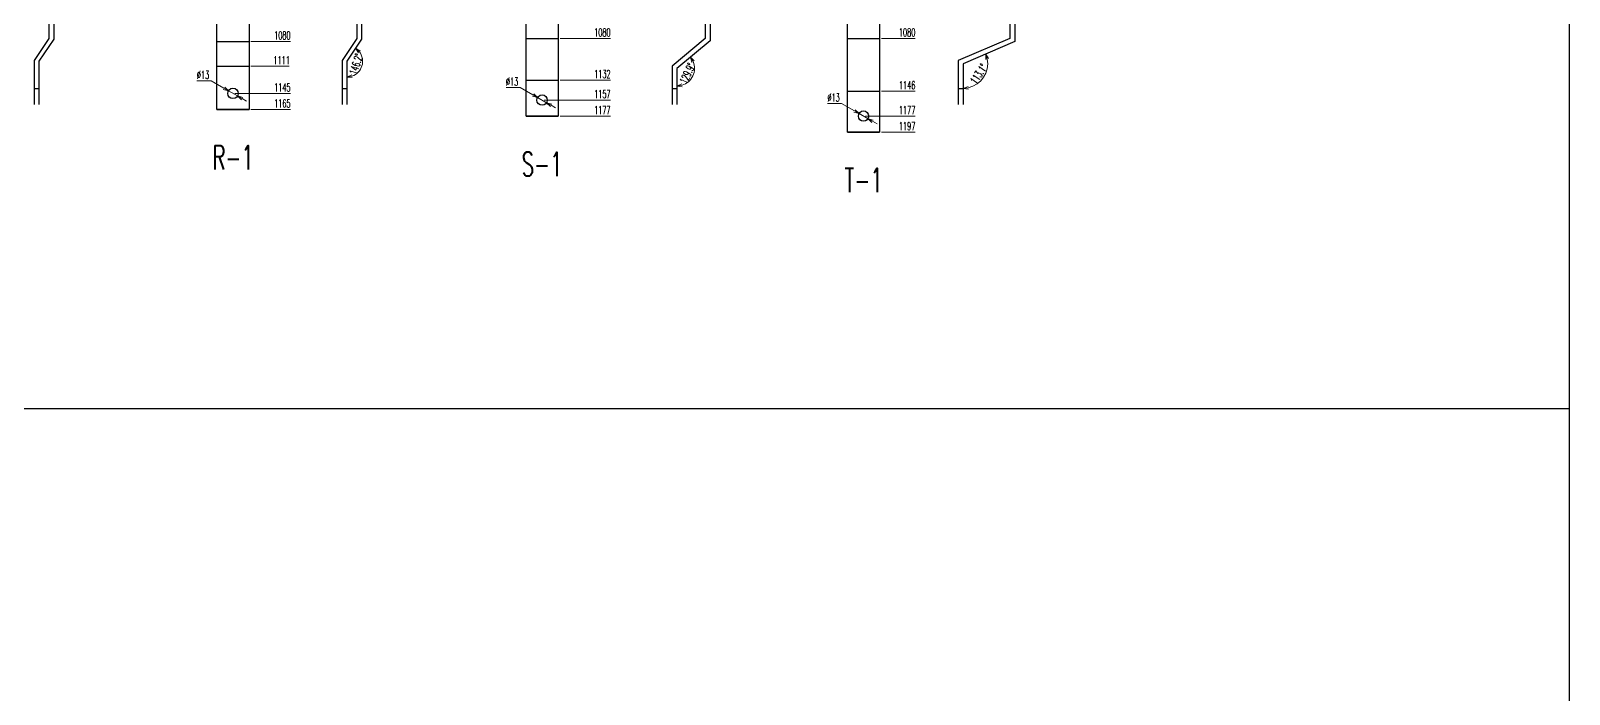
# Model space of a CAD drawing. Header units: millimetres. Extents: x 173893 to 258446, y -176540 to -123824.
# Drawn here: x 194427 to 196349, y -169350 to -168520 of the extents above; entities that cross this region are included whole.
import ezdxf
from ezdxf.enums import TextEntityAlignment as Align

# ---------------------------------------------------------------- set-up
doc = ezdxf.new("R2010")
doc.units = ezdxf.units.MM
doc.header["$LTSCALE"] = 3
doc.layers.add('@.DM. NÉT CHÍNH', color=7, linetype='Continuous')
doc.styles.add('Ann_w01', font='romans.shx', dxfattribs={"width": 0.6, "bigfont": 'chineset.shx'})
doc.dimstyles.new('Dim 01_SC05', dxfattribs={"dimscale": 5, "dimtxt": 2, "dimasz": 1.3, "dimexe": 0.5, "dimexo": 0.5, "dimgap": 0.5, "dimtad": 1, "dimtoh": 1, "dimdec": 1, "dimzin": 12, "dimdsep": 46, "dimtxsty": 'Ann_w01', "dimblk": 'OPEN30', "dimcen": 1.5, "dimclrd": 6, "dimclre": 6, "dimclrt": 3, "dimadec": 1, "dimazin": 3, "dimtm": 1e-09, "dimtfac": 1, "dimtdec": 1, "dimtmove": 0, "dimatfit": 3, "dimldrblk": 'OPEN30', "dimfxl": 1, "dimtolj": 1, "dimlwd": 20, "dimlwe": 20, "dimarcsym": 0})

# ---------------------------------------------------------------- blocks, each defined once
blk = doc.blocks.new('*D811')
at = {"layer": '@.DM. NÉT CHÍNH', "color": 6, "linetype": 'Continuous', "lineweight": 20, "transparency": 16777216}
blk.add_line((194702.1, -168618.7), (194751.4, -168618.7), dxfattribs=at)
at = {"layer": 'Defpoints', "color": 0, "linetype": 'Continuous', "transparency": 16777216}
for p in [(194679.6, -167453.7), (194699.6, -168618.7), (194728.6, -168618.7)]:
    blk.add_point(p, dxfattribs=at)
at = {"layer": '@.DM. NÉT CHÍNH', "color": 3, "linetype": 'Continuous', "transparency": 16777216, "insert": (194741.3, -168611.2), "char_height": 10, "attachment_point": 5, "style": 'Ann_w01'}
blk.add_mtext('\\A1;1165', dxfattribs=at)
blk = doc.blocks.new('_Open30')
at = {"color": 0, "linetype": 'ByBlock', "lineweight": -2}
for p, q in [((-1, 0.27), (0, 0)), ((0, 0), (-1, -0.27)), ((0, 0), (-1, 0))]:
    blk.add_line(p, q, dxfattribs=at)
blk = doc.blocks.new('*D812')
at = {"layer": '@.DM. NÉT CHÍNH', "color": 6, "linetype": 'Continuous', "lineweight": 20, "transparency": 16777216}
blk.add_line((194682.1, -168598.7), (194751.4, -168598.7), dxfattribs=at)
at = {"layer": 'Defpoints', "color": 0, "linetype": 'Continuous', "transparency": 16777216}
for p in [(194679.6, -167453.7), (194679.6, -168598.7), (194728.6, -168598.7)]:
    blk.add_point(p, dxfattribs=at)
at = {"layer": '@.DM. NÉT CHÍNH', "color": 3, "linetype": 'Continuous', "transparency": 16777216, "insert": (194741.3, -168591.2), "char_height": 10, "attachment_point": 5, "style": 'Ann_w01'}
blk.add_mtext('\\A1;1145', dxfattribs=at)
blk = doc.blocks.new('*D813')
at = {"layer": '@.DM. NÉT CHÍNH', "color": 6, "linetype": 'Continuous', "lineweight": 20, "transparency": 16777216}
blk.add_line((194702.1, -168564.7), (194749.7, -168564.7), dxfattribs=at)
at = {"layer": 'Defpoints', "color": 0, "linetype": 'Continuous', "transparency": 16777216}
for p in [(194679.6, -167453.7), (194699.6, -168564.7), (194728.6, -168564.7)]:
    blk.add_point(p, dxfattribs=at)
at = {"layer": '@.DM. NÉT CHÍNH', "color": 3, "linetype": 'Continuous', "transparency": 16777216, "insert": (194740.4, -168557.2), "char_height": 10, "attachment_point": 5, "style": 'Ann_w01'}
blk.add_mtext('\\A1;1111', dxfattribs=at)
blk = doc.blocks.new('*D814')
at = {"layer": '@.DM. NÉT CHÍNH', "color": 6, "linetype": 'Continuous', "lineweight": 20, "transparency": 16777216}
blk.add_line((194702.1, -168533.7), (194751.4, -168533.7), dxfattribs=at)
at = {"layer": 'Defpoints', "color": 0, "linetype": 'Continuous', "transparency": 16777216}
for p in [(194679.6, -167453.7), (194699.6, -168533.7), (194728.6, -168533.7)]:
    blk.add_point(p, dxfattribs=at)
at = {"layer": '@.DM. NÉT CHÍNH', "color": 3, "linetype": 'Continuous', "transparency": 16777216, "insert": (194741.3, -168526.2), "char_height": 10, "attachment_point": 5, "style": 'Ann_w01'}
blk.add_mtext('\\A1;1080', dxfattribs=at)
blk = doc.blocks.new('*D828')
at = {"layer": '@.DM. NÉT CHÍNH', "color": 6, "linetype": 'Continuous', "lineweight": 20, "transparency": 16777216}
blk.add_line((195088.3, -168627), (195151.4, -168627), dxfattribs=at)
at = {"layer": 'Defpoints', "color": 0, "linetype": 'Continuous', "transparency": 16777216}
for p in [(195065.8, -167450), (195085.8, -168627), (195128.6, -168627)]:
    blk.add_point(p, dxfattribs=at)
at = {"layer": '@.DM. NÉT CHÍNH', "color": 3, "linetype": 'Continuous', "transparency": 16777216, "insert": (195141.2, -168619.5), "char_height": 10, "attachment_point": 5, "style": 'Ann_w01'}
blk.add_mtext('\\A1;1177', dxfattribs=at)
blk = doc.blocks.new('*D829')
at = {"layer": '@.DM. NÉT CHÍNH', "color": 6, "linetype": 'Continuous', "lineweight": 20, "transparency": 16777216}
blk.add_line((195068.3, -168607), (195151.4, -168607), dxfattribs=at)
at = {"layer": 'Defpoints', "color": 0, "linetype": 'Continuous', "transparency": 16777216}
for p in [(195065.8, -167450), (195065.8, -168607), (195128.6, -168607)]:
    blk.add_point(p, dxfattribs=at)
at = {"layer": '@.DM. NÉT CHÍNH', "color": 3, "linetype": 'Continuous', "transparency": 16777216, "insert": (195141.2, -168599.5), "char_height": 10, "attachment_point": 5, "style": 'Ann_w01'}
blk.add_mtext('\\A1;1157', dxfattribs=at)
blk = doc.blocks.new('*D830')
at = {"layer": '@.DM. NÉT CHÍNH', "color": 6, "linetype": 'Continuous', "lineweight": 20, "transparency": 16777216}
blk.add_line((195088.3, -168582), (195151.4, -168582), dxfattribs=at)
at = {"layer": 'Defpoints', "color": 0, "linetype": 'Continuous', "transparency": 16777216}
for p in [(195065.8, -167450), (195085.8, -168582), (195128.6, -168582)]:
    blk.add_point(p, dxfattribs=at)
at = {"layer": '@.DM. NÉT CHÍNH', "color": 3, "linetype": 'Continuous', "transparency": 16777216, "insert": (195141.2, -168574.5), "char_height": 10, "attachment_point": 5, "style": 'Ann_w01'}
blk.add_mtext('\\A1;1132', dxfattribs=at)
blk = doc.blocks.new('*D831')
at = {"layer": '@.DM. NÉT CHÍNH', "color": 6, "linetype": 'Continuous', "lineweight": 20, "transparency": 16777216}
blk.add_line((195088.3, -168530), (195151.4, -168530), dxfattribs=at)
at = {"layer": 'Defpoints', "color": 0, "linetype": 'Continuous', "transparency": 16777216}
for p in [(195065.8, -167450), (195085.8, -168530), (195128.6, -168530)]:
    blk.add_point(p, dxfattribs=at)
at = {"layer": '@.DM. NÉT CHÍNH', "color": 3, "linetype": 'Continuous', "transparency": 16777216, "insert": (195141.2, -168522.5), "char_height": 10, "attachment_point": 5, "style": 'Ann_w01'}
blk.add_mtext('\\A1;1080', dxfattribs=at)
blk = doc.blocks.new('*D845')
at = {"layer": '@.DM. NÉT CHÍNH', "color": 6, "linetype": 'Continuous', "lineweight": 20, "transparency": 16777216}
blk.add_line((195490, -168647), (195532.1, -168647), dxfattribs=at)
at = {"layer": 'Defpoints', "color": 0, "linetype": 'Continuous', "transparency": 16777216}
for p in [(195467.5, -167450), (195487.5, -168647), (195509.3, -168647)]:
    blk.add_point(p, dxfattribs=at)
at = {"layer": '@.DM. NÉT CHÍNH', "color": 3, "linetype": 'Continuous', "transparency": 16777216, "insert": (195522, -168639.5), "char_height": 10, "attachment_point": 5, "style": 'Ann_w01'}
blk.add_mtext('\\A1;1197', dxfattribs=at)
blk = doc.blocks.new('*D846')
at = {"layer": '@.DM. NÉT CHÍNH', "color": 6, "linetype": 'Continuous', "lineweight": 20, "transparency": 16777216}
blk.add_line((195470, -168627), (195532.1, -168627), dxfattribs=at)
at = {"layer": 'Defpoints', "color": 0, "linetype": 'Continuous', "transparency": 16777216}
for p in [(195467.5, -167450), (195467.5, -168627), (195509.3, -168627)]:
    blk.add_point(p, dxfattribs=at)
at = {"layer": '@.DM. NÉT CHÍNH', "color": 3, "linetype": 'Continuous', "transparency": 16777216, "insert": (195522, -168619.5), "char_height": 10, "attachment_point": 5, "style": 'Ann_w01'}
blk.add_mtext('\\A1;1177', dxfattribs=at)
blk = doc.blocks.new('*D847')
at = {"layer": '@.DM. NÉT CHÍNH', "color": 6, "linetype": 'Continuous', "lineweight": 20, "transparency": 16777216}
blk.add_line((195490, -168596), (195532.1, -168596), dxfattribs=at)
at = {"layer": 'Defpoints', "color": 0, "linetype": 'Continuous', "transparency": 16777216}
for p in [(195467.5, -167450), (195487.5, -168596), (195509.3, -168596)]:
    blk.add_point(p, dxfattribs=at)
at = {"layer": '@.DM. NÉT CHÍNH', "color": 3, "linetype": 'Continuous', "transparency": 16777216, "insert": (195522, -168588.5), "char_height": 10, "attachment_point": 5, "style": 'Ann_w01'}
blk.add_mtext('\\A1;1146', dxfattribs=at)
blk = doc.blocks.new('*D848')
at = {"layer": '@.DM. NÉT CHÍNH', "color": 6, "linetype": 'Continuous', "lineweight": 20, "transparency": 16777216}
blk.add_line((195490, -168530), (195532.1, -168530), dxfattribs=at)
at = {"layer": 'Defpoints', "color": 0, "linetype": 'Continuous', "transparency": 16777216}
for p in [(195467.5, -167450), (195487.5, -168530), (195509.3, -168530)]:
    blk.add_point(p, dxfattribs=at)
at = {"layer": '@.DM. NÉT CHÍNH', "color": 3, "linetype": 'Continuous', "transparency": 16777216, "insert": (195522, -168522.5), "char_height": 10, "attachment_point": 5, "style": 'Ann_w01'}
blk.add_mtext('\\A1;1080', dxfattribs=at)
blk = doc.blocks.new('*D896')
at = {"layer": '@.DM. NÉT CHÍNH', "color": 6, "linetype": 'Continuous', "lineweight": 20, "transparency": 16777216}
for p, q in [((195422.6, -168611.4), (195440.2, -168611.4)), ((195440.2, -168611.4), (195456.3, -168620.6)), ((195473.2, -168630.3), (195461.9, -168623.8)), ((195478.8, -168633.5), (195484.5, -168636.7))]:
    blk.add_line(p, q, dxfattribs=at)
at = {"layer": 'Defpoints', "color": 0, "linetype": 'Continuous', "transparency": 16777216}
for p in [(195461.9, -168623.8), (195473.2, -168630.3)]:
    blk.add_point(p, dxfattribs=at)
at = {"layer": '@.DM. NÉT CHÍNH', "color": 6, "linetype": 'Continuous', "lineweight": 20, "transparency": 16777216, "xscale": 6.5, "yscale": 6.5, "zscale": 6.5}
for p, rotation in [((195461.9, -168623.8), 330.1978940662243), ((195473.2, -168630.3), 150.1978940662243)]:
    blk.add_blockref('_Open30', p, dxfattribs=dict(at, rotation=rotation))
at = {"layer": '@.DM. NÉT CHÍNH', "color": 3, "linetype": 'Continuous', "transparency": 16777216, "insert": (195430.1, -168603.9), "char_height": 10, "attachment_point": 5, "style": 'Ann_w01'}
blk.add_mtext('\\A1;∅13', dxfattribs=at)
blk = doc.blocks.new('*D898')
at = {"layer": '@.DM. NÉT CHÍNH', "color": 6, "linetype": 'Continuous', "lineweight": 20, "transparency": 16777216}
for p, q in [((195020.9, -168591.4), (195038.5, -168591.4)), ((195038.5, -168591.4), (195054.5, -168600.6)), ((195071.5, -168610.3), (195060.2, -168603.8)), ((195077.1, -168613.5), (195082.7, -168616.7))]:
    blk.add_line(p, q, dxfattribs=at)
at = {"layer": 'Defpoints', "color": 0, "linetype": 'Continuous', "transparency": 16777216}
for p in [(195060.2, -168603.8), (195071.5, -168610.3)]:
    blk.add_point(p, dxfattribs=at)
at = {"layer": '@.DM. NÉT CHÍNH', "color": 6, "linetype": 'Continuous', "lineweight": 20, "transparency": 16777216, "xscale": 6.5, "yscale": 6.5, "zscale": 6.5}
for p, rotation in [((195060.2, -168603.8), 330.1978940662243), ((195071.5, -168610.3), 150.1978940662243)]:
    blk.add_blockref('_Open30', p, dxfattribs=dict(at, rotation=rotation))
at = {"layer": '@.DM. NÉT CHÍNH', "color": 3, "linetype": 'Continuous', "transparency": 16777216, "insert": (195028.4, -168583.9), "char_height": 10, "attachment_point": 5, "style": 'Ann_w01'}
blk.add_mtext('\\A1;∅13', dxfattribs=at)
blk = doc.blocks.new('*D900')
at = {"layer": '@.DM. NÉT CHÍNH', "color": 6, "linetype": 'Continuous', "lineweight": 20, "transparency": 16777216}
for p, q in [((194634.6, -168583.1), (194652.3, -168583.1)), ((194652.3, -168583.1), (194668.3, -168592.3)), ((194685.3, -168601.9), (194674, -168595.5)), ((194690.9, -168605.2), (194696.5, -168608.4))]:
    blk.add_line(p, q, dxfattribs=at)
at = {"layer": 'Defpoints', "color": 0, "linetype": 'Continuous', "transparency": 16777216}
for p in [(194674, -168595.5), (194685.3, -168601.9)]:
    blk.add_point(p, dxfattribs=at)
at = {"layer": '@.DM. NÉT CHÍNH', "color": 6, "linetype": 'Continuous', "lineweight": 20, "transparency": 16777216, "xscale": 6.5, "yscale": 6.5, "zscale": 6.5}
for p, rotation in [((194674, -168595.5), 330.1978940664155), ((194685.3, -168601.9), 150.1978940664156)]:
    blk.add_blockref('_Open30', p, dxfattribs=dict(at, rotation=rotation))
at = {"layer": '@.DM. NÉT CHÍNH', "color": 3, "linetype": 'Continuous', "transparency": 16777216, "insert": (194642.2, -168575.6), "char_height": 10, "attachment_point": 5, "style": 'Ann_w01'}
blk.add_mtext('\\A1;∅13', dxfattribs=at)
blk = doc.blocks.new('*D4279')
at = {"layer": '@.DM. NÉT CHÍNH', "color": 6, "linetype": 'Continuous', "lineweight": 20, "transparency": 16777216}
blk.add_arc((194821.9, -168558.5), 19.7, 288.9464, 37.2704, dxfattribs=at)
at = {"layer": 'Defpoints', "color": 0, "linetype": 'Continuous', "transparency": 16777216}
for p in [(194840.4, -168530.9), (194821.9, -168558.5), (194821.9, -168558.5), (194836.7, -168571.5), (194821.9, -168612.5)]:
    blk.add_point(p, dxfattribs=at)
at = {"layer": '@.DM. NÉT CHÍNH', "color": 6, "linetype": 'Continuous', "lineweight": 20, "transparency": 16777216, "xscale": 6.5, "yscale": 6.5, "zscale": 6.5}
for p, rotation in [((194832.9, -168542.1), 136.7435748017957), ((194821.9, -168578.2), 189.473207902359)]:
    blk.add_blockref('_Open30', p, dxfattribs=dict(at, rotation=rotation))
at = {"layer": '@.DM. NÉT CHÍNH', "color": 3, "linetype": 'Continuous', "transparency": 16777216, "insert": (194833.6, -168562.1), "char_height": 10, "attachment_point": 5, "rotation": 73.1084, "style": 'Ann_w01'}
blk.add_mtext('\\A1;146.2°', dxfattribs=at)
blk = doc.blocks.new('*D4280')
at = {"layer": '@.DM. NÉT CHÍNH', "color": 6, "linetype": 'Continuous', "lineweight": 20, "transparency": 16777216}
blk.add_arc((195234.3, -168567.5), 22, 287.0281, 22.8566, dxfattribs=at)
at = {"layer": 'Defpoints', "color": 0, "linetype": 'Continuous', "transparency": 16777216}
for p in [(195275.8, -168532.9), (195234.3, -168567.5), (195234.3, -168567.5), (195249.4, -168583.5), (195234.3, -168612.5)]:
    blk.add_point(p, dxfattribs=at)
at = {"layer": '@.DM. NÉT CHÍNH', "color": 6, "linetype": 'Continuous', "lineweight": 20, "transparency": 16777216, "xscale": 6.5, "yscale": 6.5, "zscale": 6.5}
for p, rotation in [((195251.2, -168553.5), 121.3705996665694), ((195234.3, -168589.5), 188.5140349153621)]:
    blk.add_blockref('_Open30', p, dxfattribs=dict(at, rotation=rotation))
at = {"layer": '@.DM. NÉT CHÍNH', "color": 3, "linetype": 'Continuous', "transparency": 16777216, "insert": (195247.4, -168573.7), "char_height": 10, "attachment_point": 5, "rotation": 64.9423, "style": 'Ann_w01'}
blk.add_mtext('\\A1;129.9°', dxfattribs=at)
blk = doc.blocks.new('*D4281')
at = {"layer": '@.DM. NÉT CHÍNH', "color": 6, "linetype": 'Continuous', "lineweight": 20, "transparency": 16777216}
blk.add_arc((195591.9, -168561.6), 30.8, 282.1141, 11.0134, dxfattribs=at)
at = {"layer": 'Defpoints', "color": 0, "linetype": 'Continuous', "transparency": 16777216}
for p in [(195656.4, -168534), (195591.9, -168561.6), (195591.9, -168561.6), (195610.8, -168585.9), (195591.9, -168612.5)]:
    blk.add_point(p, dxfattribs=at)
at = {"layer": '@.DM. NÉT CHÍNH', "color": 6, "linetype": 'Continuous', "lineweight": 20, "transparency": 16777216, "xscale": 6.5, "yscale": 6.5, "zscale": 6.5}
for p, rotation in [((195620.3, -168549.5), 107.0704428230641), ((195591.9, -168592.4), 186.0570646768375)]:
    blk.add_blockref('_Open30', p, dxfattribs=dict(at, rotation=rotation))
at = {"layer": '@.DM. NÉT CHÍNH', "color": 3, "linetype": 'Continuous', "transparency": 16777216, "insert": (195611.4, -168574.4), "char_height": 10, "attachment_point": 5, "rotation": 56.5638, "style": 'Ann_w01'}
blk.add_mtext('\\A1;113.1°', dxfattribs=at)

msp = doc.modelspace()

# ---------------------------------------------------------------- linework, layer by layer
at = {"color": 1}
msp.add_line((194659.63, -168618.72), (194699.63, -168618.72), dxfattribs=at)
at = {"color": 2}
msp.add_line((195045.83, -168627.05), (195085.83, -168627.05), dxfattribs=at)
at = {"color": 4}
msp.add_line((195447.53, -168647.05), (195487.53, -168647.05), dxfattribs=at)
at = {"color": 1}
for points in [[(194449.66, -167450.05), (194449.66, -168530.05), (194431.16, -168557.7), (194431.16, -168612.55)], [(194455.66, -167450.05), (194455.66, -168530.85), (194437.16, -168558.5), (194437.16, -168612.55)], [(194834.38, -167450.05), (194834.38, -168530.05), (194815.88, -168557.7), (194815.88, -168612.55)], [(194840.38, -167450.05), (194840.38, -168530.85), (194821.88, -168558.5), (194821.88, -168612.55)]]:
    msp.add_lwpolyline(points, dxfattribs=at)
for points in [[(194659.63, -168618.72), (194659.63, -167453.72), (194699.63, -167453.72), (194699.63, -168618.72)], [(194659.63, -168618.72), (194659.63, -168533.72), (194699.63, -168533.72), (194699.63, -168618.72)], [(194659.63, -168618.72), (194659.63, -168564.72), (194699.63, -168564.72), (194699.63, -168618.72)]]:
    msp.add_lwpolyline(points, close=True, dxfattribs=at)
at = {"color": 2}
for points in [[(195045.83, -168627.05), (195045.83, -167450.05), (195085.83, -167450.05), (195085.83, -168627.05)], [(195045.83, -168627.05), (195045.83, -168530.05), (195085.83, -168530.05), (195085.83, -168627.05)], [(195045.83, -168627.05), (195045.83, -168582.05), (195085.83, -168582.05), (195085.83, -168627.05)]]:
    msp.add_lwpolyline(points, close=True, dxfattribs=at)
for points in [[(195269.82, -167450.05), (195269.82, -168530.05), (195228.32, -168564.73), (195228.32, -168612.55)], [(195275.82, -167450.05), (195275.82, -168532.85), (195234.32, -168567.53), (195234.32, -168612.55)]]:
    msp.add_lwpolyline(points, dxfattribs=at)
at = {"color": 4}
for points in [[(195447.53, -168647.05), (195447.53, -167450.05), (195487.53, -167450.05), (195487.53, -168647.05)], [(195447.53, -168647.05), (195447.53, -168530.05), (195487.53, -168530.05), (195487.53, -168647.05)], [(195447.53, -168647.05), (195447.53, -168596.05), (195487.53, -168596.05), (195487.53, -168647.05)]]:
    msp.add_lwpolyline(points, close=True, dxfattribs=at)
for points in [[(195650.44, -167450.05), (195650.44, -168530.05), (195585.94, -168557.59), (195585.94, -168612.55)], [(195656.44, -167450.05), (195656.44, -168534.01), (195591.94, -168561.56), (195591.94, -168612.55)]]:
    msp.add_lwpolyline(points, dxfattribs=at)
at = {"color": 1}
msp.add_circle((194679.63, -168598.72), 6.5, dxfattribs=at)
at = {"color": 2}
msp.add_circle((195065.83, -168607.05), 6.5, dxfattribs=at)
at = {"color": 4}
msp.add_circle((195467.53, -168627.05), 6.5, dxfattribs=at)
at = {"layer": '@.DM. NÉT CHÍNH', "linetype": 'Continuous'}
for p, q in [((194431.16, -168592.55), (194437.16, -168592.55)), ((194815.88, -168592.55), (194821.88, -168592.55)), ((195228.32, -168592.55), (195234.32, -168592.55)), ((195585.94, -168592.55), (195591.94, -168592.55)), ((194090.8, -168992.55), (196349.34, -168992.55))]:
    msp.add_line(p, q, dxfattribs=at)
msp.add_lwpolyline([(191139.08, -167105.38), (196349.34, -167105.38), (196349.34, -171550.66), (191139.08, -171550.66)], close=True, dxfattribs=at)

# ---------------------------------------------------------------- texts
at = {"style": 'Ann_w01', "width": 0.6}
for s, p in [('R-1', (194679.63, -168678.72)), ('S-1', (195065.83, -168687.05)), ('T-1', (195467.53, -168707.05))]:
    msp.add_text(s, height=30, dxfattribs=at).set_placement(p, align=Align.MIDDLE_CENTER)

# ---------------------------------------------------------------- dimensions: what is measured, and where the dimension line sits
at = {"layer": '@.DM. NÉT CHÍNH', "linetype": 'Continuous'}
for feature_location, offset, origin, picture, middle in [((194699.63, -168618.72), (29, 0), (194679.63, -167453.72), '*D811', (194741.27, -168611.22)), ((194679.63, -168598.72), (49, 0), (194679.63, -167453.72), '*D812', (194741.27, -168591.22)), ((194699.63, -168564.72), (29, 0), (194679.63, -167453.72), '*D813', (194740.42, -168557.22)), ((194699.63, -168533.72), (29, 0), (194679.63, -167453.72), '*D814', (194741.27, -168526.22)), ((195085.83, -168627.05), (42.76, 0), (195065.83, -167450.05), '*D828', (195141.24, -168619.55)), ((195065.83, -168607.05), (62.76, 0), (195065.83, -167450.05), '*D829', (195141.24, -168599.55)), ((195085.83, -168582.05), (42.76, 0), (195065.83, -167450.05), '*D830', (195141.24, -168574.55)), ((195085.83, -168530.05), (42.76, 0), (195065.83, -167450.05), '*D831', (195141.24, -168522.55)), ((195487.53, -168647.05), (21.78, 0), (195467.53, -167450.05), '*D845', (195521.95, -168639.55)), ((195467.53, -168627.05), (41.78, 0), (195467.53, -167450.05), '*D846', (195521.95, -168619.55)), ((195487.53, -168596.05), (21.78, 0), (195467.53, -167450.05), '*D847', (195521.95, -168588.55)), ((195487.53, -168530.05), (21.78, 0), (195467.53, -167450.05), '*D848', (195521.95, -168522.55))]:
    dim = msp.add_ordinate_dim(feature_location=feature_location, offset=offset, dtype=0, origin=origin, dimstyle='Dim 01_SC05', dxfattribs=at)
    dim.commit()
    dim.dimension.update_dxf_attribs({"geometry": picture, "text_midpoint": middle})
for base, line1, line2, picture, middle in [((194836.72, -168571.53), ((194821.88, -168558.5), (194821.88, -168612.55)), ((194840.38, -168530.85), (194821.88, -168558.5)), '*D4279', (194833.6, -168562.06)), ((195249.38, -168583.51), ((195234.32, -168567.53), (195234.32, -168612.55)), ((195275.82, -168532.85), (195234.32, -168567.53)), '*D4280', (195247.41, -168573.65)), ((195610.78, -168585.92), ((195591.94, -168561.56), (195591.94, -168612.55)), ((195656.44, -168534.01), (195591.94, -168561.56)), '*D4281', (195611.38, -168574.39))]:
    dim = msp.add_angular_dim_2l(base=base, line1=line1, line2=line2, dimstyle='Dim 01_SC05', dxfattribs=at)
    dim.commit()
    dim.dimension.update_dxf_attribs({"geometry": picture, "text_midpoint": middle})
for p1, p2, picture, middle in [((194685.27, -168601.95), (194673.99, -168595.49), '*D900', (194642.22, -168583.06)), ((195071.47, -168610.28), (195060.19, -168603.81), '*D898', (195028.42, -168591.39)), ((195473.17, -168630.28), (195461.89, -168623.81), '*D896', (195430.13, -168611.39))]:
    dim = msp.add_diameter_dim_2p(p1=p1, p2=p2, dimstyle='Dim 01_SC05', dxfattribs=at)
    dim.commit()
    dim.dimension.update_dxf_attribs({"geometry": picture, "text_midpoint": middle, "dimtype": 163})

doc.saveas('drawing.dxf')
